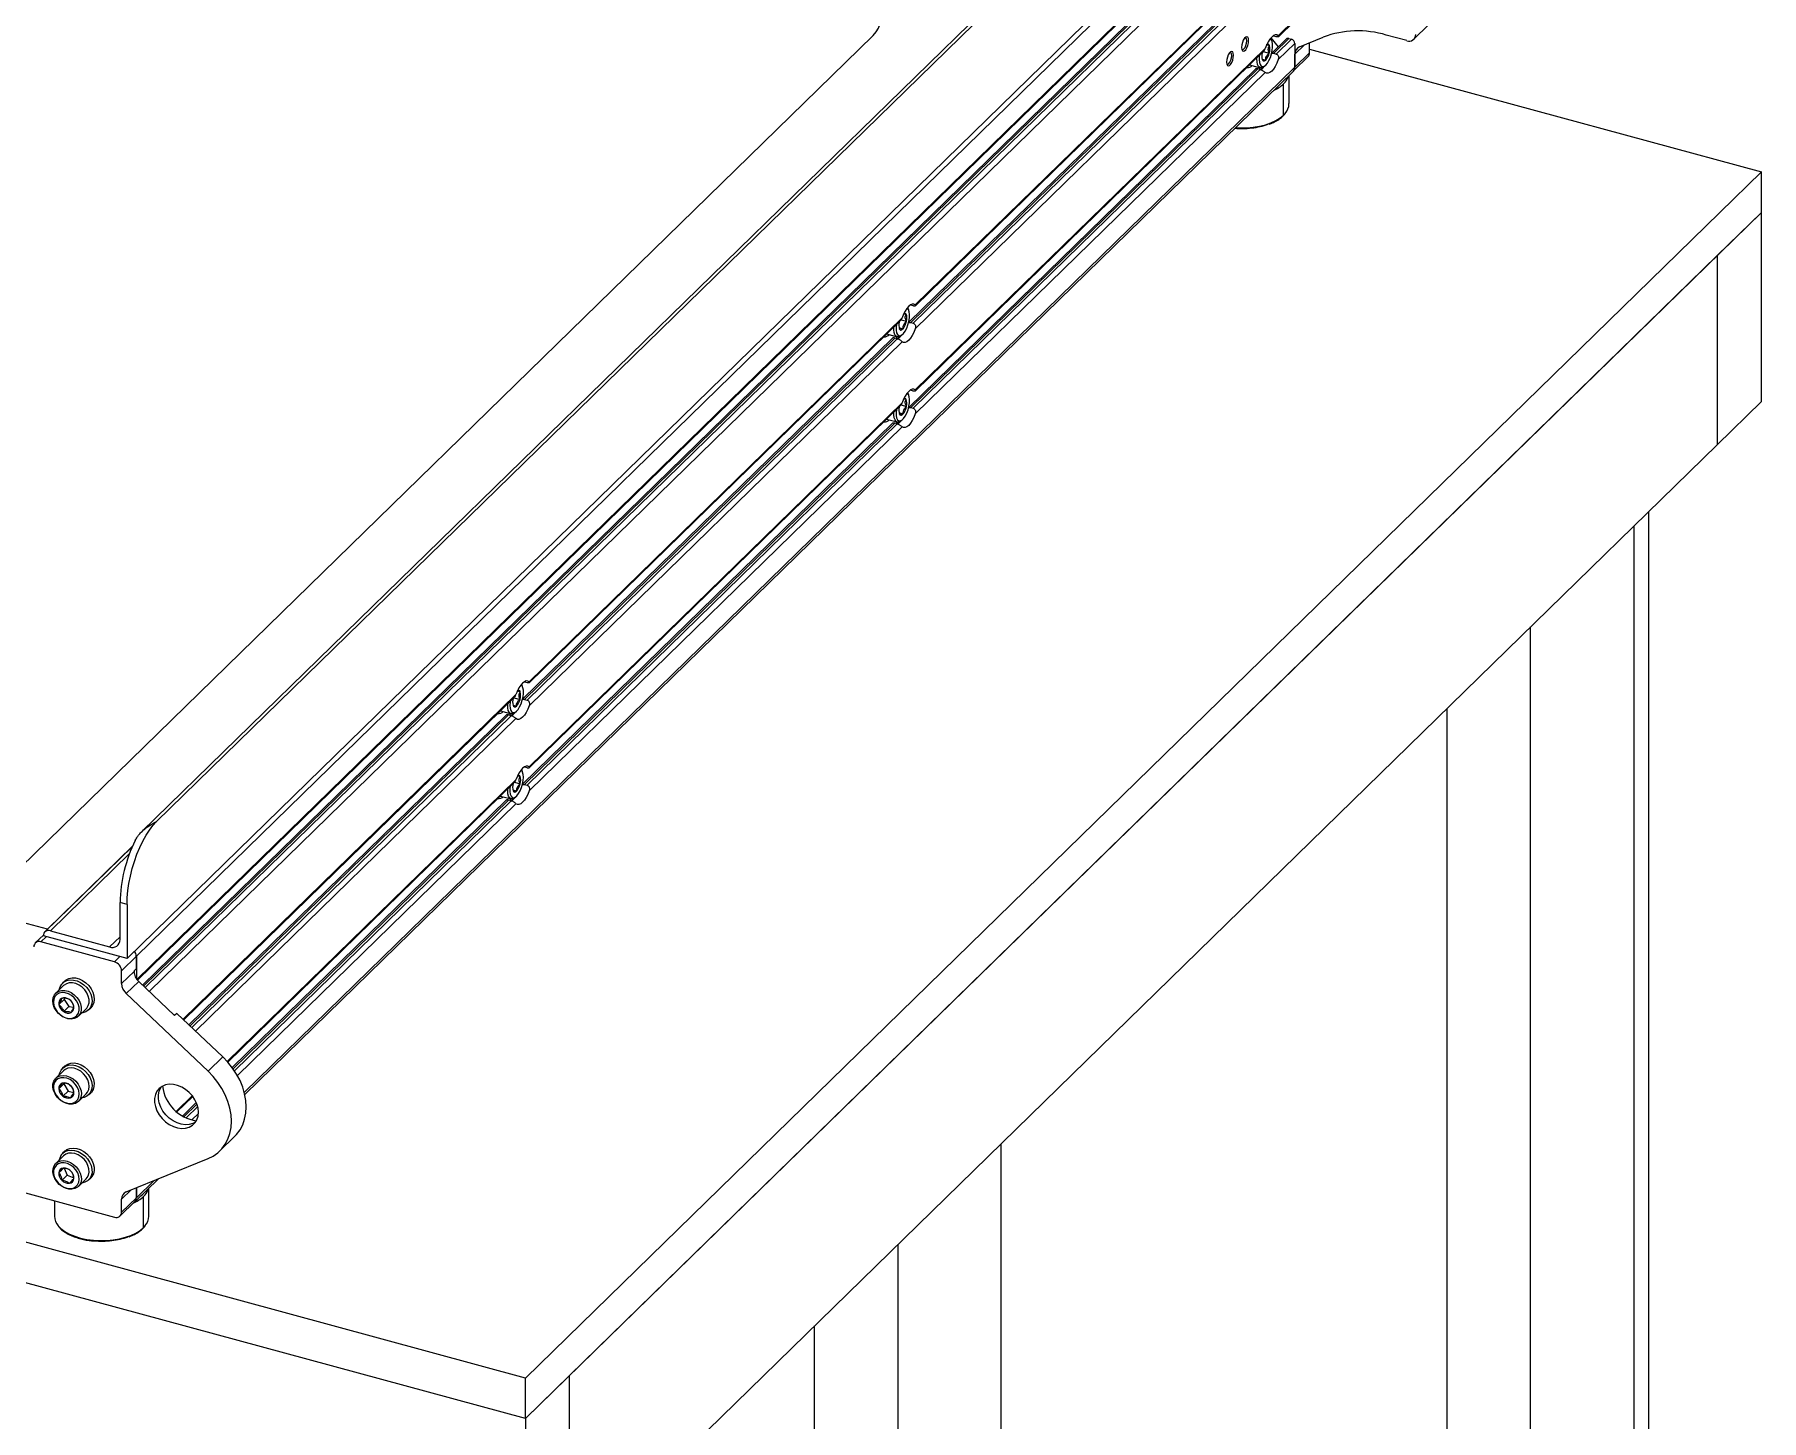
# Model space of a CAD drawing. Header units: millimetres. Extents: x 0 to 279, y 0 to 216.
# Drawn here: x 190.8 to 248.7, y 103.7 to 150.3 of the extents above; entities that cross this region are included whole.
import ezdxf

# ---------------------------------------------------------------- set-up
doc = ezdxf.new("R2010")
doc.units = ezdxf.units.MM

msp = doc.modelspace()

# ---------------------------------------------------------------- linework, layer by layer
at = {"color": 7, "linetype": 'Continuous', "lineweight": 25}
for p, q in [((232.501, 160.73), (194.357, 123.5)), ((232.383, 160.472), (194.845, 123.833)), ((232.383, 160.471), (194.845, 123.833)), ((233.371, 157.807), (193.858, 119.241)), ((233.06, 157.277), (194.169, 119.318)), ((194.205, 118.514), (233.036, 156.415)), ((232.766, 155.821), (194.373, 118.349)), ((232.061, 152.645), (220.317, 141.182)), ((220.324, 141.151), (232.005, 152.552)), ((231.736, 151.958), (220.095, 140.597)), ((231.812, 151.962), (220.162, 140.591)), ((231.898, 151.938), (220.249, 140.568)), ((232.061, 151.84), (220.317, 140.378)), ((233.06, 150.762), (232.503, 150.219)), ((189.824, 121.845), (218.902, 150.226)), ((232.257, 150.146), (232.499, 149.846)), ((232.435, 150.184), (232.348, 150.208)), ((232.51, 150.187), (233.036, 150.7)), ((233.217, 149.847), (234.012, 150.17)), ((236.819, 150.053), (236.126, 150.241)), ((237.052, 150.1), (237.545, 150.582)), ((232.061, 149.787), (220.317, 138.325)), ((220.324, 138.294), (232.005, 149.695)), ((231.998, 149.687), (232.199, 149.633)), ((232.282, 150.056), (232.256, 150.113)), ((232.766, 150.107), (232.281, 149.634)), ((232.857, 150.125), (232.348, 149.628)), ((232.348, 149.628), (232.435, 149.604)), ((232.944, 150.102), (232.435, 149.604)), ((233.06, 149.958), (232.503, 149.415)), ((232.857, 150.125), (232.944, 150.102)), ((233.06, 149.958), (233.06, 149.158)), ((233.06, 149.164), (233.554, 149.646)), ((233.06, 149.164), (233.06, 149.597)), ((233.554, 149.646), (233.554, 149.984)), ((233.554, 149.768), (248.722, 145.646)), ((197.809, 114.675), (233.011, 149.033)), ((231.736, 149.101), (220.095, 137.74)), ((231.812, 149.104), (220.162, 137.734)), ((231.898, 149.081), (220.249, 137.71)), ((232.061, 148.983), (220.317, 137.521)), ((231.541, 149.241), (231.895, 149.145)), ((231.898, 149.081), (231.812, 149.104)), ((231.962, 149.433), (232.079, 149.402)), ((232.001, 149.173), (232.052, 149.209)), ((233.029, 149.054), (233.504, 149.517)), ((232.679, 147.557), (232.679, 148.602)), ((232.862, 147.938), (232.862, 148.888)), ((248.722, 145.646), (207.232, 105.151)), ((248.722, 144.285), (248.722, 145.646)), ((248.722, 144.285), (207.232, 103.79)), ((248.722, 144.285), (247.24, 142.839)), ((248.722, 137.935), (248.722, 144.285)), ((208.714, 105.236), (247.24, 142.839)), ((247.24, 142.839), (247.24, 136.488)), ((220.06, 141.097), (220.071, 141.076)), ((220.097, 141.019), (220.071, 141.076)), ((220.249, 141.148), (220.162, 141.171)), ((219.875, 140.751), (207.353, 128.529)), ((207.361, 128.498), (219.819, 140.658)), ((219.77, 140.42), (219.91, 140.382)), ((219.781, 140.62), (219.778, 140.605)), ((219.778, 140.393), (219.789, 140.369)), ((219.838, 140.681), (220.021, 140.631)), ((220.162, 140.591), (220.249, 140.568)), ((219.55, 140.065), (207.132, 127.944)), ((219.626, 140.068), (207.198, 127.938)), ((219.712, 140.044), (207.285, 127.915)), ((219.875, 139.947), (207.353, 127.725)), ((219.355, 140.205), (219.709, 140.108)), ((219.712, 140.044), (219.626, 140.068)), ((219.815, 140.136), (219.866, 140.172)), ((220.06, 138.24), (220.071, 138.219)), ((220.097, 138.162), (220.071, 138.219)), ((220.249, 138.29), (220.162, 138.314)), ((191.184, 120.22), (127.874, 137.426)), ((219.875, 137.894), (207.353, 125.672)), ((207.361, 125.641), (219.819, 137.801)), ((219.77, 137.565), (219.912, 137.526)), ((219.781, 137.763), (219.777, 137.745)), ((219.778, 137.537), (219.789, 137.511)), ((219.84, 137.826), (220.022, 137.776)), ((220.162, 137.734), (220.249, 137.71)), ((247.24, 136.488), (248.722, 137.935)), ((219.55, 137.207), (207.132, 125.087)), ((219.626, 137.211), (207.198, 125.081)), ((219.712, 137.187), (207.285, 125.057)), ((219.875, 137.089), (207.353, 124.868)), ((219.355, 137.347), (219.709, 137.251)), ((219.712, 137.187), (219.626, 137.211)), ((219.815, 137.279), (219.866, 137.315)), ((208.714, 98.886), (247.24, 136.488)), ((244.926, 134.23), (244.926, 92.375)), ((244.432, 133.748), (244.432, 91.893)), ((240.974, 89.841), (240.974, 130.373)), ((207.232, 105.151), (117.376, 129.572)), ((207.232, 103.79), (117.376, 128.211)), ((207.096, 128.444), (207.107, 128.423)), ((207.133, 128.366), (207.107, 128.423)), ((207.285, 128.495), (207.198, 128.518)), ((195.763, 117.178), (206.856, 128.005)), ((206.391, 127.552), (206.746, 127.455)), ((206.814, 127.74), (206.927, 127.709)), ((206.843, 127.992), (207.048, 127.936)), ((207.198, 127.938), (207.285, 127.915)), ((238.166, 90.604), (238.166, 127.632)), ((206.586, 127.411), (195.934, 117.015)), ((206.749, 127.391), (206.662, 127.415)), ((206.851, 127.483), (206.903, 127.519)), ((207.096, 125.586), (207.107, 125.566)), ((207.133, 125.509), (207.107, 125.566)), ((207.285, 125.637), (207.198, 125.661)), ((197.238, 115.761), (206.856, 125.148)), ((206.391, 124.694), (206.746, 124.598)), ((206.809, 124.899), (206.939, 124.864)), ((206.851, 124.626), (206.903, 124.662)), ((206.863, 125.157), (207.054, 125.105)), ((207.198, 125.081), (207.285, 125.057)), ((206.586, 124.554), (197.388, 115.576)), ((206.749, 124.534), (206.662, 124.558)), ((194.845, 123.833), (194.845, 123.833)), ((194.037, 122.997), (191.099, 120.13)), ((194.042, 123.009), (191.184, 120.22)), ((193.858, 121.055), (193.624, 121.118)), ((193.624, 119.872), (193.624, 121.118)), ((193.858, 121.055), (193.858, 119.241)), ((191.051, 120.027), (190.777, 119.76)), ((193.858, 119.241), (191.05, 120.004)), ((191.05, 120.004), (191.05, 120.004)), ((191.184, 120.213), (191.184, 120.22)), ((191.283, 120.167), (193.272, 119.627)), ((193.435, 119.127), (190.966, 119.798)), ((194.169, 119.312), (193.675, 118.83)), ((194.091, 118.825), (194.169, 118.901)), ((194.169, 119.318), (194.169, 118.563)), ((194.169, 118.901), (194.169, 119.312)), ((191.727, 118.329), (191.467, 118.074)), ((191.764, 118.481), (191.694, 118.413)), ((193.675, 118.397), (193.675, 118.83)), ((193.675, 118.397), (194.091, 118.803)), ((194.248, 118.468), (193.832, 118.062)), ((194.091, 118.825), (194.091, 118.803)), ((194.095, 118.749), (194.095, 118.798)), ((194.248, 118.468), (195.454, 117.321)), ((191.743, 117.86), (191.568, 117.689)), ((191.761, 117.902), (191.743, 117.86)), ((191.743, 117.86), (191.906, 117.625)), ((196.576, 115.453), (193.832, 118.062)), ((191.906, 117.625), (191.731, 117.454)), ((191.906, 117.625), (192.066, 117.608)), ((192.223, 117.299), (192.484, 117.554)), ((192.567, 117.519), (192.637, 117.587)), ((195.532, 117.397), (195.454, 117.321)), ((197.07, 115.936), (195.532, 117.397)), ((191.727, 115.472), (191.467, 115.217)), ((191.764, 115.624), (191.694, 115.556)), ((196.576, 115.453), (197.07, 115.936)), ((191.74, 115.035), (191.565, 114.864)), ((191.876, 114.789), (191.701, 114.618)), ((191.749, 115.05), (191.74, 115.035)), ((191.74, 115.035), (191.876, 114.789)), ((191.876, 114.789), (192.073, 114.743)), ((192.223, 114.442), (192.484, 114.696)), ((192.567, 114.661), (192.637, 114.73)), ((195.523, 114.087), (196.06, 114.611)), ((196.183, 114.401), (195.72, 113.948)), ((196.975, 112.782), (197.469, 113.264)), ((191.727, 112.614), (191.467, 112.36)), ((191.764, 112.767), (191.694, 112.699)), ((193.832, 111.405), (196.576, 112.522)), ((223.193, 113.018), (223.193, 71.164)), ((188.018, 112.028), (193.435, 110.556)), ((191.725, 112.202), (191.566, 112.046)), ((191.842, 111.962), (191.667, 111.791)), ((191.749, 112.198), (191.842, 111.962)), ((191.842, 111.962), (192.07, 111.874)), ((192.223, 111.585), (192.484, 111.839)), ((192.567, 111.804), (192.637, 111.872)), ((194.12, 111.073), (194.909, 111.843)), ((194.169, 111.205), (194.169, 111.542)), ((194.169, 111.542), (194.169, 111.199)), ((194.593, 110.586), (194.593, 111.536)), ((191.418, 111.104), (191.418, 110.586)), ((193.624, 110.594), (194.118, 111.076)), ((193.675, 110.723), (194.169, 111.205)), ((193.675, 110.723), (193.675, 111.156)), ((194.41, 110.205), (194.41, 111.25)), ((219.736, 109.644), (219.736, 67.789)), ((216.928, 106.903), (216.928, 65.048)), ((208.714, 105.236), (207.232, 103.79)), ((207.232, 103.79), (207.232, 105.151)), ((208.714, 98.886), (208.714, 105.236)), ((207.232, 103.79), (207.232, 97.44))]:
    msp.add_line(p, q, dxfattribs=at)
at = {"color": 8, "linetype": 'Continuous', "lineweight": 25}
for p, q in [((233.06, 156.477), (194.187, 118.536)), ((232.857, 155.84), (194.41, 118.314)), ((232.944, 155.816), (194.466, 118.26)), ((233.06, 155.673), (194.599, 118.134)), ((233.387, 149.916), (233.06, 149.597)), ((233.06, 149.158), (197.794, 114.738)), ((231.901, 149.143), (231.85, 149.094)), ((231.991, 149.166), (231.903, 149.079)), ((232.679, 148.602), (232.729, 148.655)), ((232.679, 147.557), (232.729, 147.61)), ((219.715, 140.107), (219.664, 140.057)), ((219.805, 140.13), (219.717, 140.043)), ((219.715, 137.25), (219.664, 137.2)), ((219.805, 137.272), (219.717, 137.186)), ((206.911, 128.098), (195.743, 117.197)), ((206.662, 127.415), (195.971, 116.98)), ((206.749, 127.391), (196.027, 116.927)), ((206.911, 127.294), (196.16, 116.8)), ((206.752, 127.454), (206.701, 127.404)), ((206.842, 127.477), (206.753, 127.39)), ((206.911, 125.241), (197.22, 115.782)), ((206.662, 124.558), (197.417, 115.535)), ((206.749, 124.534), (197.462, 115.47)), ((206.911, 124.436), (197.561, 115.31)), ((206.752, 124.597), (206.701, 124.547)), ((206.842, 124.619), (206.753, 124.533)), ((193.941, 122.761), (191.283, 120.167)), ((191.149, 119.977), (190.966, 119.798)), ((193.624, 119.97), (193.272, 119.627)), ((193.435, 119.127), (193.618, 119.306)), ((194.095, 118.798), (194.091, 118.794)), ((196.043, 114.633), (195.502, 114.105)), ((196.203, 114.35), (195.766, 113.923)), ((196.229, 114.267), (195.84, 113.887)), ((196.253, 114.033), (196.034, 113.82)), ((194.001, 111.474), (193.675, 111.156)), ((194.772, 111.788), (194.169, 111.199)), ((194.41, 111.25), (194.46, 111.304)), ((194.41, 110.205), (194.46, 110.259))]:
    msp.add_line(p, q, dxfattribs=at)
at = {"color": 7, "linetype": 'Continuous', "lineweight": 25, "flags": 128}
for points in [[(218.902, 150.226), (219.008, 150.346), (219.084, 150.471), (219.131, 150.601), (219.147, 150.732), (219.132, 150.864), (219.086, 150.993), (219.011, 151.119), (218.907, 151.239), (218.775, 151.352), (218.618, 151.456), (218.437, 151.549), (218.236, 151.63), (218.018, 151.699)], [(231.505, 150.057), (231.498, 150.124), (231.478, 150.169), (231.446, 150.187), (231.408, 150.175), (231.367, 150.135), (231.329, 150.072), (231.298, 149.993), (231.277, 149.908), (231.27, 149.827), (231.277, 149.761), (231.298, 149.715), (231.329, 149.698), (231.367, 149.71), (231.408, 149.749), (231.446, 149.813), (231.478, 149.891), (231.498, 149.976), (231.505, 150.057)], [(231.446, 150.048), (231.439, 150.109), (231.418, 150.146), (231.386, 150.154), (231.383, 150.153)], [(232.503, 150.219), (232.456, 150.245), (232.402, 150.245), (232.343, 150.221), (232.282, 150.173), (232.221, 150.102), (232.162, 150.012), (232.108, 149.905), (232.061, 149.787)], [(231, 149.564), (230.993, 149.631), (230.972, 149.676), (230.941, 149.693), (230.902, 149.682), (230.862, 149.642), (230.823, 149.579), (230.792, 149.5), (230.772, 149.415), (230.764, 149.334), (230.772, 149.267), (230.792, 149.222), (230.823, 149.204), (230.862, 149.216), (230.902, 149.256), (230.941, 149.319), (230.972, 149.398), (230.993, 149.483), (231, 149.564)], [(230.941, 149.554), (230.933, 149.615), (230.912, 149.653), (230.881, 149.661), (230.877, 149.66)], [(231.276, 149.763), (231.28, 149.759), (231.312, 149.752), (231.349, 149.774), (231.386, 149.824), (231.418, 149.894), (231.439, 149.972), (231.446, 150.048)], [(232.205, 149.885), (232.196, 149.904), (232.185, 149.919), (232.172, 149.929), (232.158, 149.934), (232.142, 149.934), (232.126, 149.93), (232.118, 149.927)], [(232.19, 149.387), (232.237, 149.492), (232.275, 149.608), (232.3, 149.726), (232.312, 149.84), (232.31, 149.943), (232.293, 150.027), (232.264, 150.088), (232.233, 150.117)], [(232.246, 150.133), (232.254, 150.117), (232.256, 150.113)], [(230.771, 149.27), (230.775, 149.266), (230.806, 149.258), (230.843, 149.281), (230.881, 149.331), (230.912, 149.4), (230.933, 149.479), (230.941, 149.554)], [(232.001, 149.173), (231.983, 149.161), (231.927, 149.142), (231.878, 149.152), (231.837, 149.189), (231.807, 149.252), (231.789, 149.338), (231.785, 149.441), (231.787, 149.481)], [(231.867, 149.56), (231.863, 149.525), (231.858, 149.416), (231.867, 149.322), (231.89, 149.249), (231.926, 149.201), (231.971, 149.182), (232.024, 149.192), (232.08, 149.232), (232.137, 149.298), (232.19, 149.387)], [(231.966, 149.424), (231.975, 149.405), (231.986, 149.39), (231.999, 149.38), (232.013, 149.375), (232.028, 149.375), (232.045, 149.379), (232.062, 149.388), (232.079, 149.402)], [(232.503, 149.415), (232.456, 149.297), (232.402, 149.191), (232.343, 149.1), (232.282, 149.03), (232.221, 148.981), (232.162, 148.957), (232.108, 148.957), (232.061, 148.983)], [(233.05, 149.1), (233.055, 149.12), (233.06, 149.164)], [(220.317, 141.182), (220.27, 141.208), (220.216, 141.209), (220.157, 141.184), (220.096, 141.136), (220.035, 141.065), (219.976, 140.975), (219.922, 140.869), (219.875, 140.751)], [(220.029, 140.4), (220.071, 140.512), (220.103, 140.63), (220.122, 140.747), (220.127, 140.856), (220.117, 140.95), (220.094, 141.024), (220.059, 141.072), (220.047, 141.08)], [(219.815, 140.136), (219.77, 140.112), (219.717, 140.106), (219.672, 140.129), (219.635, 140.179), (219.611, 140.253), (219.599, 140.347), (219.601, 140.444)], [(219.681, 140.523), (219.673, 140.433), (219.675, 140.33), (219.691, 140.246), (219.721, 140.185), (219.761, 140.151), (219.811, 140.147), (219.866, 140.172), (219.923, 140.225), (219.978, 140.303), (220.029, 140.4)], [(219.789, 140.369), (219.799, 140.354), (219.812, 140.344), (219.826, 140.339), (219.842, 140.338), (219.858, 140.342), (219.875, 140.351), (219.893, 140.364), (219.91, 140.382)], [(220.317, 140.378), (220.27, 140.26), (220.216, 140.154), (220.157, 140.064), (220.096, 139.993), (220.035, 139.945), (219.976, 139.92), (219.922, 139.921), (219.875, 139.947)], [(220.317, 138.325), (220.27, 138.351), (220.216, 138.352), (220.157, 138.327), (220.096, 138.279), (220.035, 138.208), (219.976, 138.118), (219.922, 138.012), (219.875, 137.894)], [(220.031, 137.547), (220.073, 137.659), (220.104, 137.777), (220.122, 137.894), (220.127, 138.003), (220.117, 138.096), (220.093, 138.169), (220.057, 138.216), (220.047, 138.223)], [(219.815, 137.279), (219.773, 137.256), (219.72, 137.249), (219.673, 137.27), (219.637, 137.319), (219.612, 137.392), (219.6, 137.486), (219.601, 137.587)], [(219.681, 137.666), (219.672, 137.571), (219.675, 137.469), (219.692, 137.386), (219.722, 137.326), (219.763, 137.293), (219.813, 137.29), (219.868, 137.316), (219.925, 137.37), (219.98, 137.449), (220.031, 137.547)], [(219.789, 137.511), (219.8, 137.496), (219.813, 137.486), (219.827, 137.481), (219.843, 137.481), (219.859, 137.485), (219.876, 137.495), (219.894, 137.508), (219.912, 137.526)], [(220.317, 137.521), (220.27, 137.403), (220.216, 137.297), (220.157, 137.206), (220.096, 137.136), (220.035, 137.087), (219.976, 137.063), (219.922, 137.064), (219.875, 137.089)], [(207.353, 128.529), (207.306, 128.555), (207.252, 128.556), (207.194, 128.531), (207.132, 128.483), (207.071, 128.412), (207.013, 128.322), (206.959, 128.216), (206.911, 128.098)], [(207.056, 128.192), (207.048, 128.212), (207.037, 128.227), (207.025, 128.238), (207.011, 128.244), (206.995, 128.245), (206.979, 128.242), (206.968, 128.237)], [(207.036, 127.688), (207.084, 127.792), (207.122, 127.907), (207.149, 128.026), (207.162, 128.14), (207.161, 128.244), (207.146, 128.33), (207.117, 128.394), (207.083, 128.427)], [(206.851, 127.483), (206.827, 127.468), (206.772, 127.452), (206.724, 127.465), (206.684, 127.505), (206.655, 127.57), (206.638, 127.658), (206.635, 127.763), (206.637, 127.791)], [(206.717, 127.87), (206.714, 127.846), (206.708, 127.736), (206.716, 127.64), (206.738, 127.565), (206.772, 127.514), (206.817, 127.493), (206.869, 127.5), (206.925, 127.537), (206.982, 127.601), (207.036, 127.688)], [(207.353, 127.725), (207.306, 127.607), (207.252, 127.501), (207.194, 127.411), (207.132, 127.34), (207.071, 127.291), (207.013, 127.267), (206.959, 127.268), (206.911, 127.294)], [(207.353, 125.672), (207.306, 125.698), (207.252, 125.698), (207.194, 125.674), (207.132, 125.626), (207.071, 125.555), (207.013, 125.465), (206.959, 125.359), (206.911, 125.241)], [(207.055, 124.868), (207.099, 124.977), (207.133, 125.094), (207.155, 125.212), (207.163, 125.323), (207.157, 125.421), (207.137, 125.5), (207.104, 125.553), (207.083, 125.57)], [(206.851, 124.626), (206.85, 124.625), (206.794, 124.598), (206.742, 124.599), (206.698, 124.628), (206.665, 124.684), (206.643, 124.763), (206.635, 124.862), (206.637, 124.934)], [(206.717, 125.013), (206.71, 124.946), (206.709, 124.841), (206.723, 124.752), (206.75, 124.686), (206.788, 124.646), (206.836, 124.635), (206.89, 124.654), (206.946, 124.701), (207.003, 124.774), (207.055, 124.868)], [(206.821, 124.866), (206.831, 124.85), (206.843, 124.838), (206.856, 124.83), (206.871, 124.827), (206.887, 124.83), (206.904, 124.836), (206.922, 124.848), (206.939, 124.864)], [(207.353, 124.868), (207.306, 124.75), (207.252, 124.644), (207.194, 124.553), (207.132, 124.483), (207.071, 124.434), (207.013, 124.41), (206.959, 124.411), (206.911, 124.436)], [(193.858, 121.055), (193.865, 121.281), (193.886, 121.517), (193.922, 121.761), (193.971, 122.008), (194.032, 122.256), (194.106, 122.5), (194.19, 122.738), (194.284, 122.965), (194.386, 123.177), (194.495, 123.374), (194.609, 123.55), (194.726, 123.704), (194.845, 123.833)], [(191.583, 118.188), (191.583, 118.189), (191.613, 118.293)], [(191.613, 118.293), (191.666, 118.382), (191.741, 118.452), (191.835, 118.499), (191.942, 118.521), (192.058, 118.517), (192.178, 118.487), (192.295, 118.433), (192.405, 118.357), (192.502, 118.262), (192.581, 118.154), (192.639, 118.037), (192.674, 117.917), (192.683, 117.799), (192.667, 117.689), (192.625, 117.592), (192.56, 117.512), (192.475, 117.453), (192.374, 117.419), (192.34, 117.413)], [(192.554, 117.657), (192.581, 117.755), (192.582, 117.862), (192.557, 117.974), (192.508, 118.084), (192.437, 118.187), (192.348, 118.276), (192.246, 118.347), (192.137, 118.396), (192.026, 118.421), (191.919, 118.419), (191.822, 118.393), (191.741, 118.341), (191.727, 118.329)], [(191.764, 118.481), (191.811, 118.52), (191.905, 118.567), (192.012, 118.589), (192.128, 118.585), (192.248, 118.555), (192.365, 118.501), (192.475, 118.425), (192.572, 118.331), (192.651, 118.223), (192.709, 118.106), (192.744, 117.985), (192.753, 117.867), (192.737, 117.757), (192.695, 117.66), (192.637, 117.587)], [(192.294, 117.403), (192.243, 117.321), (192.171, 117.258), (192.082, 117.219), (191.979, 117.205), (191.869, 117.216), (191.758, 117.254), (191.652, 117.314), (191.556, 117.395), (191.476, 117.491), (191.415, 117.598), (191.378, 117.71), (191.366, 117.82), (191.38, 117.924), (191.418, 118.014), (191.48, 118.087), (191.562, 118.138), (191.658, 118.165), (191.765, 118.166), (191.876, 118.142), (191.985, 118.092), (192.087, 118.021), (192.176, 117.932), (192.247, 117.83), (192.296, 117.72), (192.321, 117.608), (192.32, 117.5), (192.294, 117.403)], [(192.224, 117.407), (192.248, 117.502), (192.246, 117.607), (192.217, 117.716), (192.163, 117.821), (192.087, 117.917), (191.995, 117.996), (191.892, 118.055), (191.784, 118.088), (191.678, 118.095), (191.581, 118.075), (191.499, 118.029), (191.438, 117.96), (191.4, 117.872), (191.389, 117.771), (191.404, 117.663), (191.446, 117.555), (191.512, 117.453), (191.596, 117.365), (191.695, 117.296), (191.802, 117.25), (191.909, 117.229), (192.011, 117.236), (192.101, 117.269), (192.174, 117.327), (192.224, 117.407)], [(192.484, 117.554), (192.504, 117.575), (192.554, 117.657)], [(191.583, 115.331), (191.598, 115.395), (191.641, 115.491)], [(191.641, 115.491), (191.708, 115.569), (191.795, 115.625), (191.897, 115.658), (192.01, 115.664), (192.129, 115.645), (192.248, 115.6), (192.361, 115.533), (192.464, 115.446), (192.551, 115.343), (192.618, 115.229), (192.663, 115.109), (192.683, 114.99), (192.677, 114.876), (192.645, 114.772), (192.589, 114.685), (192.512, 114.617), (192.417, 114.573), (192.34, 114.556)], [(192.484, 114.696), (192.53, 114.753), (192.57, 114.842), (192.584, 114.945), (192.574, 115.055), (192.537, 115.167), (192.478, 115.275), (192.399, 115.372), (192.303, 115.453), (192.197, 115.515), (192.086, 115.553), (191.976, 115.566), (191.874, 115.553), (191.783, 115.515), (191.727, 115.472)], [(191.764, 115.624), (191.778, 115.637), (191.865, 115.694), (191.967, 115.726), (192.08, 115.733), (192.199, 115.713), (192.318, 115.669), (192.431, 115.601), (192.534, 115.514), (192.621, 115.411), (192.688, 115.297), (192.733, 115.178), (192.753, 115.058), (192.747, 114.944), (192.715, 114.841), (192.659, 114.753), (192.637, 114.73)], [(196.576, 112.522), (196.75, 112.608), (196.905, 112.719), (197.041, 112.851), (197.155, 113.004), (197.245, 113.176), (197.311, 113.363), (197.35, 113.563), (197.364, 113.774), (197.35, 113.992), (197.311, 114.213), (197.245, 114.436), (197.155, 114.657), (197.041, 114.872), (196.905, 115.078), (196.75, 115.273), (196.576, 115.453)], [(197.469, 113.264), (197.535, 113.333), (197.649, 113.486), (197.739, 113.658), (197.805, 113.845), (197.844, 114.045), (197.857, 114.256), (197.844, 114.474), (197.805, 114.696), (197.739, 114.918), (197.649, 115.139), (197.535, 115.354), (197.399, 115.56), (197.244, 115.755), (197.07, 115.936)], [(192.269, 114.498), (192.206, 114.426), (192.124, 114.376), (192.027, 114.351), (191.919, 114.351), (191.808, 114.377), (191.699, 114.427), (191.598, 114.499), (191.51, 114.589), (191.44, 114.692), (191.392, 114.802), (191.368, 114.914), (191.37, 115.021), (191.398, 115.118), (191.45, 115.199), (191.523, 115.261), (191.613, 115.299), (191.716, 115.312), (191.826, 115.299), (191.937, 115.26), (192.043, 115.199), (192.138, 115.117), (192.217, 115.02), (192.277, 114.913), (192.313, 114.801), (192.324, 114.691), (192.309, 114.588), (192.269, 114.498)], [(192.201, 114.507), (192.239, 114.595), (192.251, 114.696), (192.235, 114.804), (192.193, 114.912), (192.128, 115.013), (192.044, 115.101), (191.945, 115.171), (191.839, 115.217), (191.731, 115.238), (191.629, 115.231), (191.539, 115.198), (191.466, 115.14), (191.416, 115.061), (191.391, 114.966), (191.393, 114.861), (191.422, 114.752), (191.476, 114.646), (191.551, 114.551), (191.643, 114.471), (191.747, 114.413), (191.855, 114.379), (191.961, 114.372), (192.057, 114.392), (192.139, 114.438), (192.201, 114.507)], [(196.254, 114.075), (196.241, 114.214), (196.202, 114.355), (196.137, 114.493), (196.051, 114.624), (195.945, 114.741), (195.823, 114.842), (195.691, 114.922), (195.552, 114.98), (195.412, 115.011), (195.276, 115.016), (195.149, 114.994), (195.035, 114.947), (194.938, 114.875), (194.862, 114.781), (194.81, 114.669), (194.784, 114.543), (194.784, 114.407), (194.81, 114.266), (194.862, 114.126), (194.938, 113.991), (195.035, 113.867), (195.149, 113.757), (195.276, 113.666), (195.412, 113.597), (195.552, 113.553), (195.691, 113.534), (195.823, 113.543), (195.945, 113.577), (196.051, 113.638), (196.137, 113.721), (196.202, 113.824), (196.241, 113.944), (196.254, 114.075)], [(196.156, 113.746), (196.069, 113.699), (195.948, 113.664), (195.816, 113.656), (195.677, 113.674), (195.537, 113.718), (195.401, 113.788), (195.273, 113.879), (195.159, 113.988), (195.062, 114.113), (194.987, 114.248), (194.935, 114.388), (194.908, 114.529), (194.908, 114.664), (194.935, 114.79), (194.987, 114.902), (195.003, 114.927)], [(191.688, 112.693), (191.77, 112.755), (191.868, 112.794), (191.979, 112.808), (192.097, 112.795), (192.216, 112.757), (192.332, 112.696), (192.438, 112.613), (192.529, 112.514), (192.602, 112.403), (192.653, 112.284), (192.68, 112.164), (192.681, 112.048), (192.656, 111.941), (192.606, 111.849), (192.535, 111.776), (192.444, 111.725), (192.34, 111.699)], [(192.484, 111.839), (192.52, 111.881), (192.564, 111.968), (192.584, 112.068), (192.577, 112.178), (192.546, 112.29), (192.491, 112.398), (192.414, 112.497), (192.322, 112.582), (192.217, 112.648), (192.107, 112.691), (191.996, 112.708), (191.892, 112.7), (191.799, 112.667), (191.722, 112.609), (191.722, 112.609)], [(191.758, 112.761), (191.84, 112.824), (191.938, 112.863), (192.049, 112.876), (192.167, 112.864), (192.286, 112.826), (192.402, 112.764), (192.508, 112.682), (192.599, 112.582), (192.672, 112.471), (192.723, 112.352), (192.75, 112.232), (192.751, 112.116), (192.726, 112.01), (192.676, 111.917), (192.637, 111.872)], [(191.461, 112.355), (191.538, 112.412), (191.631, 112.446), (191.736, 112.454), (191.846, 112.436), (191.957, 112.393), (192.061, 112.328), (192.154, 112.243), (192.23, 112.144), (192.285, 112.035), (192.317, 111.923), (192.323, 111.814), (192.303, 111.713), (192.259, 111.626), (192.192, 111.558), (192.107, 111.512), (192.007, 111.491), (191.899, 111.496), (191.788, 111.527), (191.68, 111.581), (191.58, 111.657), (191.495, 111.75), (191.429, 111.854), (191.386, 111.965), (191.367, 112.077), (191.373, 112.183), (191.406, 112.277), (191.461, 112.355)], [(191.475, 112.292), (191.421, 112.215), (191.393, 112.122), (191.391, 112.018), (191.416, 111.909), (191.467, 111.803), (191.54, 111.706), (191.63, 111.624), (191.733, 111.562), (191.84, 111.525), (191.947, 111.514), (192.045, 111.53), (192.13, 111.573), (192.194, 111.639), (192.236, 111.725), (192.251, 111.824), (192.239, 111.932), (192.2, 112.04), (192.138, 112.143), (192.056, 112.233), (191.959, 112.305), (191.853, 112.355), (191.745, 112.38), (191.642, 112.377), (191.55, 112.347), (191.475, 112.292)], [(192.735, 109.781), (192.955, 109.769), (193.177, 109.774), (193.395, 109.794), (193.605, 109.829), (193.804, 109.88), (193.987, 109.944), (194.151, 110.02), (194.293, 110.108), (194.41, 110.205)]]:
    msp.add_lwpolyline(points, dxfattribs=at)
at = {"color": 8, "linetype": 'Continuous', "lineweight": 25, "flags": 128}
for points in [[(231.06, 147.128), (231.224, 147.121), (231.446, 147.125), (231.664, 147.145), (231.874, 147.181), (232.073, 147.231), (232.256, 147.295), (232.42, 147.372), (232.562, 147.46), (232.679, 147.557)], [(194.318, 111.267), (194.383, 111.328), (194.404, 111.351)], [(191.55, 110.26), (191.636, 110.174), (191.766, 110.076), (191.922, 109.989), (192.101, 109.915), (192.299, 109.854), (192.512, 109.809), (192.735, 109.781)], [(192.735, 109.781), (192.735, 109.772), (192.736, 109.765), (192.737, 109.76), (192.738, 109.757), (192.739, 109.755), (192.739, 109.755)]]:
    msp.add_lwpolyline(points, dxfattribs=at)
at = {"color": 7, "linetype": 'Continuous', "lineweight": 25}
for centre, radius, start, end in [((235.175, 147.07), 3.311, 73.31161, 110.5607), ((236.897, 150.255), 0.217, 248.8623, 0.92226), ((232.391, 149.538), 0.44, 164.35767, 195.1096), ((231.719, 149.735), 0.491, 317.28288, 347.99811), ((231.768, 149.769), 0.452, 342.42057, 14.92773), ((232.828, 150.036), 0.0936, 71.58383, 131.32619), ((232.901, 149.949), 0.159, 3.39156, 74.33381), ((233.318, 149.609), 0.258, 113.011, 182.65535), ((233.379, 149.64), 0.175, 315.35447, 1.91129), ((231.646, 149.454), 0.464, 303.47019, 325.70426), ((232.89, 149.152), 0.171, 315.35447, 1.91129), ((232.311, 149.025), 0.558, 318.56055, 344.27993), ((232.355, 147.953), 0.507, 317.47973, 358.30008), ((219.96, 140.842), 0.0558, 26.68702, 120.15987), ((219.668, 140.733), 0.368, 343.9193, 21.38521), ((220.131, 140.503), 0.368, 163.9193, 201.38521), ((219.464, 140.73), 0.565, 322.05623, 349.93565), ((219.46, 140.418), 0.464, 303.47019, 325.70426), ((219.96, 137.985), 0.0557, 27.99579, 120.24403), ((219.674, 137.876), 0.361, 344.02055, 21.954), ((220.124, 137.646), 0.361, 164.02055, 201.954), ((219.459, 137.874), 0.571, 322.39368, 350.09739), ((219.46, 137.56), 0.464, 303.47019, 325.70426), ((206.603, 128.08), 0.467, 342.10612, 13.8771), ((207.253, 127.848), 0.452, 164.65095, 194.10564), ((206.877, 127.749), 0.0636, 190.41208, 321.05964), ((206.583, 128.038), 0.476, 316.29281, 347.66794), ((206.496, 127.764), 0.464, 303.47019, 325.70426), ((206.997, 125.33), 0.0573, 19.75725, 119.31321), ((206.666, 125.222), 0.405, 343.30823, 18.38549), ((206.496, 124.907), 0.464, 303.47019, 325.70426), ((207.205, 124.994), 0.405, 163.30823, 198.38549), ((206.529, 125.207), 0.534, 320.07904, 349.0578), ((198.521, 121.026), 4.899, 153.60135, 178.91905), ((191.221, 120.007), 0.172, 68.8623, 180.92226), ((190.903, 119.634), 0.176, 68.8623, 180.92226), ((193.365, 119.868), 0.259, 248.8623, 0.92226), ((193.873, 119.303), 0.296, 1.70124, 37.65584), ((193.88, 119.309), 0.289, 1.70124, 37.65584), ((193.346, 118.811), 0.329, 3.39156, 74.33381), ((194.153, 118.417), 0.479, 182.3517, 227.87306), ((194.569, 118.823), 0.479, 182.3517, 227.87306), ((194.217, 118.799), 0.122, 162.73756, 180.45694), ((191.752, 117.733), 0.19, 120.26224, 193.35662), ((191.919, 117.759), 0.358, 191.17398, 238.2573), ((191.759, 117.663), 0.255, 54.13182, 113.556), ((191.72, 117.566), 0.358, 11.17398, 58.2573), ((191.88, 117.661), 0.255, 234.13182, 293.556), ((191.887, 117.591), 0.19, 300.26224, 13.35662), ((191.744, 114.882), 0.18, 109.65379, 185.45612), ((191.906, 114.893), 0.343, 184.73058, 233.2217), ((191.755, 114.78), 0.28, 49.01703, 104.73807), ((191.733, 114.717), 0.343, 4.73058, 53.2217), ((196.357, 115.095), 1.312, 186.07554, 262.53453), ((191.885, 114.83), 0.28, 229.01703, 284.73807), ((191.895, 114.728), 0.18, 289.65379, 5.45612), ((191.976, 112.42), 0.397, 136.54097, 172.16147), ((191.883, 112.024), 0.317, 175.9344, 227.08647), ((191.74, 112.029), 0.175, 96.98357, 174.25964), ((191.745, 111.893), 0.311, 42.85928, 94.72703), ((191.757, 111.872), 0.317, 355.9344, 47.08647), ((191.894, 112.003), 0.311, 222.85928, 274.72703), ((191.899, 111.867), 0.175, 276.98357, 354.25964), ((193.933, 111.168), 0.258, 113.011, 182.65535), ((194.042, 111.673), 0.558, 318.56055, 344.27993), ((193.499, 110.72), 0.176, 248.8623, 0.92226), ((194.004, 111.192), 0.165, 304.54096, 2.56931), ((193.994, 111.199), 0.175, 315.35447, 1.91129), ((191.935, 110.605), 0.517, 182.10932, 221.86453), ((194.086, 110.601), 0.507, 317.47973, 358.30008), ((192.735, 109.763), 0.00895, 298.23723, 356.59132)]:
    msp.add_arc(centre, radius, start, end, dxfattribs=at)
at = {"color": 8, "linetype": 'Continuous', "lineweight": 25}
for centre, radius, start, end in [((231.826, 149.52), 1.253, 294.13906, 312.88437), ((193.554, 112.172), 1.258, 293.82385, 312.86376)]:
    msp.add_arc(centre, radius, start, end, dxfattribs=at)
at = {"color": 7, "linetype": 'Continuous', "lineweight": 25}
for centre in [(231.033, 149.94), (218.847, 140.904), (218.847, 138.047), (205.884, 128.251), (205.884, 125.394)]:
    msp.add_ellipse(centre, major_axis=(-0.571, 0.747), ratio=0.459461, start_param=2.779269, end_param=3.222808, dxfattribs=at)
for points, knots in [([(232.503, 150.219), (232.509, 150.212), (232.519, 150.201), (232.511, 150.185), (232.491, 150.178), (232.463, 150.177), (232.442, 150.182), (232.435, 150.184)], [0, 0, 0, 0, 0.282615, 0.504377, 0.693053, 0.882504, 1, 1, 1, 1]), ([(232.005, 149.695), (232.014, 149.704), (232.038, 149.731), (232.052, 149.765), (232.061, 149.787)], [0, 0, 0, 0, 0.354022, 1, 1, 1, 1]), ([(232.079, 149.402), (232.079, 149.415), (232.079, 149.455), (232.098, 149.525), (232.147, 149.59), (232.185, 149.621), (232.199, 149.633)], [0, 0, 0, 0, 0.156025, 0.493707, 0.819058, 1, 1, 1, 1]), ([(232.205, 149.885), (232.189, 149.889), (232.157, 149.897), (232.114, 149.906), (232.093, 149.91), (232.093, 149.908), (232.092, 149.908)], [0, 0, 0, 0, 0.244539, 0.49744, 0.849456, 1, 1, 1, 1]), ([(232.199, 149.633), (232.191, 149.652), (232.176, 149.692), (232.164, 149.761), (232.174, 149.829), (232.195, 149.868), (232.205, 149.885)], [0, 0, 0, 0, 0.2164554, 0.4403113, 0.7519006, 1, 1, 1, 1]), ([(232.274, 149.617), (232.277, 149.619), (232.291, 149.629), (232.318, 149.633), (232.339, 149.629), (232.348, 149.628)], [0, 0, 0, 0, 0.134012, 0.668511, 1, 1, 1, 1]), ([(232.435, 149.604), (232.446, 149.6), (232.468, 149.591), (232.494, 149.563), (232.511, 149.526), (232.519, 149.475), (232.509, 149.437), (232.503, 149.415)], [0, 0, 0, 0, 0.166462, 0.332687, 0.505009, 0.697959, 1, 1, 1, 1]), ([(231.812, 149.104), (231.8, 149.107), (231.778, 149.112), (231.753, 149.11), (231.738, 149.105), (231.737, 149.101), (231.736, 149.101)], [0, 0, 0, 0, 0.312647, 0.624848, 0.948501, 1, 1, 1, 1]), ([(232.061, 148.983), (232.053, 148.991), (232.037, 149.004), (232.002, 149.03), (231.964, 149.054), (231.928, 149.072), (231.907, 149.078), (231.898, 149.081)], [0, 0, 0, 0, 0.282615, 0.504377, 0.693053, 0.882504, 1, 1, 1, 1]), ([(231.966, 149.424), (231.966, 149.424), (231.965, 149.426), (231.981, 149.424), (232.021, 149.415), (232.061, 149.406), (232.079, 149.402)], [0, 0, 0, 0, 0.216455, 0.440311, 0.751901, 1, 1, 1, 1]), ([(231.044, 147.113), (231.134, 147.108), (231.323, 147.097), (231.614, 147.118), (231.903, 147.165), (232.074, 147.219), (232.159, 147.247)], [0, 0, 0, 0, 0.230131, 0.486754, 0.743377, 1, 1, 1, 1]), ([(232.197, 147.252), (232.219, 147.26), (232.298, 147.287), (232.418, 147.347), (232.551, 147.43), (232.653, 147.511), (232.7, 147.566), (232.718, 147.588)], [0, 0, 0, 0, 0.0965881, 0.3445011, 0.5929624, 0.8418915, 1, 1, 1, 1]), ([(220.01, 140.867), (219.994, 140.868), (219.962, 140.871), (219.939, 140.87), (219.929, 140.87)], [0, 0, 0, 0, 0.5276697, 1, 1, 1, 1]), ([(220.021, 140.631), (220.012, 140.649), (219.995, 140.687), (219.978, 140.751), (219.983, 140.814), (220.002, 140.851), (220.01, 140.867)], [0, 0, 0, 0, 0.216455, 0.440311, 0.751901, 1, 1, 1, 1]), ([(220.317, 141.182), (220.323, 141.176), (220.333, 141.164), (220.325, 141.149), (220.305, 141.141), (220.277, 141.141), (220.257, 141.146), (220.249, 141.148)], [0, 0, 0, 0, 0.282615, 0.504377, 0.693053, 0.882504, 1, 1, 1, 1]), ([(219.789, 140.369), (219.789, 140.372), (219.79, 140.378), (219.807, 140.385), (219.849, 140.387), (219.892, 140.383), (219.91, 140.382)], [0, 0, 0, 0, 0.216455, 0.440311, 0.751901, 1, 1, 1, 1]), ([(219.819, 140.658), (219.828, 140.668), (219.853, 140.694), (219.866, 140.729), (219.875, 140.751)], [0, 0, 0, 0, 0.354022, 1, 1, 1, 1]), ([(219.91, 140.382), (219.91, 140.396), (219.908, 140.439), (219.924, 140.515), (219.971, 140.584), (220.008, 140.619), (220.021, 140.631)], [0, 0, 0, 0, 0.156025, 0.493707, 0.819058, 1, 1, 1, 1]), ([(220.092, 140.583), (220.093, 140.584), (220.107, 140.593), (220.132, 140.596), (220.154, 140.593), (220.162, 140.591)], [0, 0, 0, 0, 0.079674, 0.647711, 1, 1, 1, 1]), ([(220.249, 140.568), (220.26, 140.563), (220.282, 140.554), (220.308, 140.526), (220.325, 140.489), (220.333, 140.438), (220.323, 140.401), (220.317, 140.378)], [0, 0, 0, 0, 0.166462, 0.332687, 0.505009, 0.697959, 1, 1, 1, 1]), ([(219.626, 140.068), (219.614, 140.07), (219.592, 140.075), (219.567, 140.073), (219.553, 140.069), (219.551, 140.065), (219.55, 140.064)], [0, 0, 0, 0, 0.312647, 0.624848, 0.948501, 1, 1, 1, 1]), ([(219.875, 139.947), (219.867, 139.954), (219.852, 139.967), (219.816, 139.994), (219.778, 140.018), (219.742, 140.035), (219.721, 140.042), (219.712, 140.044)], [0, 0, 0, 0, 0.282615, 0.504377, 0.693053, 0.882504, 1, 1, 1, 1]), ([(220.009, 138.011), (219.993, 138.012), (219.962, 138.014), (219.939, 138.014), (219.929, 138.013)], [0, 0, 0, 0, 0.535352, 1, 1, 1, 1]), ([(220.022, 137.776), (220.013, 137.795), (219.995, 137.832), (219.978, 137.896), (219.983, 137.959), (220.001, 137.995), (220.009, 138.011)], [0, 0, 0, 0, 0.216455, 0.440311, 0.751901, 1, 1, 1, 1]), ([(220.317, 138.325), (220.323, 138.318), (220.333, 138.307), (220.325, 138.292), (220.305, 138.284), (220.277, 138.284), (220.257, 138.288), (220.249, 138.29)], [0, 0, 0, 0, 0.282615, 0.504377, 0.693053, 0.882504, 1, 1, 1, 1]), ([(219.789, 137.511), (219.79, 137.514), (219.79, 137.52), (219.808, 137.528), (219.851, 137.53), (219.893, 137.527), (219.912, 137.526)], [0, 0, 0, 0, 0.2164554, 0.4403113, 0.7519006, 1, 1, 1, 1]), ([(219.819, 137.801), (219.828, 137.811), (219.853, 137.837), (219.866, 137.871), (219.875, 137.894)], [0, 0, 0, 0, 0.3540225, 1, 1, 1, 1]), ([(219.912, 137.526), (219.911, 137.54), (219.91, 137.584), (219.925, 137.659), (219.972, 137.729), (220.009, 137.764), (220.022, 137.776)], [0, 0, 0, 0, 0.1560255, 0.4937074, 0.8190578, 1, 1, 1, 1]), ([(220.091, 137.725), (220.093, 137.727), (220.107, 137.736), (220.132, 137.739), (220.154, 137.735), (220.162, 137.734)], [0, 0, 0, 0, 0.0832224, 0.6490693, 1, 1, 1, 1]), ([(220.249, 137.71), (220.26, 137.706), (220.282, 137.697), (220.308, 137.669), (220.325, 137.632), (220.333, 137.581), (220.323, 137.544), (220.317, 137.521)], [0, 0, 0, 0, 0.166462, 0.332687, 0.505009, 0.697959, 1, 1, 1, 1]), ([(219.626, 137.211), (219.614, 137.213), (219.592, 137.218), (219.567, 137.216), (219.553, 137.212), (219.551, 137.207), (219.55, 137.207)], [0, 0, 0, 0, 0.312647, 0.624848, 0.948501, 1, 1, 1, 1]), ([(219.875, 137.089), (219.867, 137.097), (219.852, 137.11), (219.816, 137.137), (219.778, 137.16), (219.742, 137.178), (219.721, 137.184), (219.712, 137.187)], [0, 0, 0, 0, 0.282615, 0.504377, 0.693053, 0.882504, 1, 1, 1, 1]), ([(207.056, 128.192), (207.041, 128.196), (207.009, 128.205), (206.967, 128.216), (206.945, 128.221), (206.945, 128.221), (206.945, 128.22)], [0, 0, 0, 0, 0.237768, 0.483666, 0.825936, 1, 1, 1, 1]), ([(207.048, 127.936), (207.04, 127.956), (207.025, 127.996), (207.014, 128.066), (207.024, 128.135), (207.047, 128.174), (207.056, 128.192)], [0, 0, 0, 0, 0.2164554, 0.4403113, 0.7519006, 1, 1, 1, 1]), ([(207.353, 128.529), (207.359, 128.523), (207.369, 128.511), (207.362, 128.496), (207.341, 128.488), (207.314, 128.488), (207.293, 128.493), (207.285, 128.495)], [0, 0, 0, 0, 0.282615, 0.504377, 0.693053, 0.882504, 1, 1, 1, 1]), ([(206.815, 127.738), (206.814, 127.738), (206.814, 127.738), (206.829, 127.735), (206.868, 127.725), (206.909, 127.714), (206.927, 127.709)], [0, 0, 0, 0, 0.216455, 0.440311, 0.751901, 1, 1, 1, 1]), ([(206.855, 128.005), (206.864, 128.015), (206.889, 128.041), (206.903, 128.076), (206.911, 128.098)], [0, 0, 0, 0, 0.354022, 1, 1, 1, 1]), ([(206.927, 127.709), (206.927, 127.722), (206.927, 127.762), (206.945, 127.831), (206.996, 127.894), (207.034, 127.925), (207.048, 127.936)], [0, 0, 0, 0, 0.156025, 0.493707, 0.819058, 1, 1, 1, 1]), ([(207.124, 127.927), (207.127, 127.929), (207.141, 127.939), (207.168, 127.943), (207.19, 127.94), (207.198, 127.938)], [0, 0, 0, 0, 0.138737, 0.67032, 1, 1, 1, 1]), ([(207.285, 127.915), (207.296, 127.91), (207.319, 127.901), (207.344, 127.873), (207.362, 127.836), (207.369, 127.785), (207.359, 127.748), (207.353, 127.725)], [0, 0, 0, 0, 0.166462, 0.332687, 0.505009, 0.697959, 1, 1, 1, 1]), ([(206.662, 127.415), (206.651, 127.417), (206.628, 127.422), (206.603, 127.42), (206.589, 127.416), (206.587, 127.412), (206.587, 127.411)], [0, 0, 0, 0, 0.312647, 0.624848, 0.948501, 1, 1, 1, 1]), ([(206.911, 127.294), (206.903, 127.301), (206.888, 127.314), (206.853, 127.341), (206.815, 127.365), (206.779, 127.382), (206.757, 127.389), (206.749, 127.391)], [0, 0, 0, 0, 0.282615, 0.504377, 0.693053, 0.882504, 1, 1, 1, 1]), ([(206.855, 125.148), (206.864, 125.158), (206.889, 125.184), (206.903, 125.218), (206.911, 125.241)], [0, 0, 0, 0, 0.354022, 1, 1, 1, 1]), ([(207.05, 125.349), (207.035, 125.351), (207.003, 125.356), (206.972, 125.36), (206.965, 125.359), (206.965, 125.359)], [0, 0, 0, 0, 0.486061, 0.98874, 1, 1, 1, 1]), ([(207.054, 125.105), (207.046, 125.124), (207.029, 125.163), (207.014, 125.229), (207.022, 125.295), (207.042, 125.332), (207.05, 125.349)], [0, 0, 0, 0, 0.216455, 0.440311, 0.751901, 1, 1, 1, 1]), ([(207.353, 125.672), (207.359, 125.665), (207.369, 125.654), (207.362, 125.639), (207.341, 125.631), (207.314, 125.631), (207.293, 125.635), (207.285, 125.637)], [0, 0, 0, 0, 0.2826152, 0.5043774, 0.6930526, 0.8825045, 1, 1, 1, 1]), ([(206.821, 124.866), (206.821, 124.868), (206.821, 124.872), (206.838, 124.875), (206.879, 124.873), (206.921, 124.867), (206.939, 124.864)], [0, 0, 0, 0, 0.2164554, 0.4403113, 0.7519006, 1, 1, 1, 1]), ([(206.939, 124.864), (206.939, 124.877), (206.938, 124.92), (206.955, 124.993), (207.003, 125.06), (207.041, 125.093), (207.054, 125.105)], [0, 0, 0, 0, 0.156025, 0.493707, 0.819058, 1, 1, 1, 1]), ([(207.126, 125.071), (207.128, 125.073), (207.142, 125.082), (207.168, 125.086), (207.19, 125.082), (207.198, 125.081)], [0, 0, 0, 0, 0.109759, 0.659227, 1, 1, 1, 1]), ([(207.285, 125.057), (207.296, 125.053), (207.319, 125.044), (207.344, 125.016), (207.362, 124.979), (207.369, 124.928), (207.359, 124.89), (207.353, 124.868)], [0, 0, 0, 0, 0.166462, 0.332687, 0.505009, 0.697959, 1, 1, 1, 1]), ([(206.662, 124.558), (206.651, 124.56), (206.628, 124.565), (206.603, 124.563), (206.589, 124.559), (206.587, 124.554), (206.587, 124.554)], [0, 0, 0, 0, 0.312647, 0.624848, 0.948501, 1, 1, 1, 1]), ([(206.911, 124.436), (206.903, 124.444), (206.888, 124.457), (206.853, 124.484), (206.815, 124.507), (206.779, 124.525), (206.757, 124.531), (206.749, 124.534)], [0, 0, 0, 0, 0.282615, 0.504377, 0.693053, 0.882504, 1, 1, 1, 1]), ([(194.134, 123.204), (194.154, 123.241), (194.192, 123.309), (194.27, 123.409), (194.344, 123.489), (194.427, 123.566), (194.517, 123.639), (194.632, 123.718), (194.744, 123.783), (194.815, 123.819), (194.844, 123.833), (194.845, 123.833)], [0, 0, 0, 0, 0.1242403, 0.2345324, 0.3783068, 0.4543723, 0.5817061, 0.7360896, 0.8927288, 0.9975976, 1, 1, 1, 1]), ([(191.657, 117.897), (191.655, 117.889), (191.651, 117.865), (191.633, 117.812), (191.599, 117.744), (191.575, 117.702), (191.568, 117.689)], [0, 0, 0, 0, 0.180942, 0.506293, 0.843975, 1, 1, 1, 1]), ([(191.568, 117.689), (191.583, 117.677), (191.615, 117.653), (191.664, 117.599), (191.705, 117.53), (191.723, 117.478), (191.731, 117.454)], [0, 0, 0, 0, 0.216455, 0.440311, 0.751901, 1, 1, 1, 1]), ([(191.909, 117.87), (191.896, 117.876), (191.869, 117.888), (191.811, 117.902), (191.737, 117.905), (191.681, 117.9), (191.657, 117.897)], [0, 0, 0, 0, 0.216455, 0.440311, 0.751901, 1, 1, 1, 1]), ([(192.071, 117.635), (192.064, 117.655), (192.05, 117.696), (192.015, 117.764), (191.966, 117.825), (191.926, 117.856), (191.909, 117.87)], [0, 0, 0, 0, 0.216455, 0.440311, 0.751901, 1, 1, 1, 1]), ([(191.731, 117.454), (191.752, 117.457), (191.796, 117.461), (191.868, 117.461), (191.934, 117.449), (191.967, 117.434), (191.982, 117.427)], [0, 0, 0, 0, 0.216455, 0.440311, 0.751901, 1, 1, 1, 1]), ([(191.982, 117.427), (191.99, 117.44), (192.013, 117.482), (192.047, 117.55), (192.066, 117.603), (192.07, 117.627), (192.071, 117.635)], [0, 0, 0, 0, 0.156025, 0.493707, 0.819058, 1, 1, 1, 1]), ([(191.683, 115.051), (191.68, 115.044), (191.671, 115.024), (191.644, 114.976), (191.602, 114.915), (191.573, 114.877), (191.565, 114.864)], [0, 0, 0, 0, 0.180942, 0.506293, 0.843975, 1, 1, 1, 1]), ([(191.565, 114.864), (191.578, 114.852), (191.606, 114.826), (191.648, 114.769), (191.682, 114.697), (191.695, 114.642), (191.701, 114.618)], [0, 0, 0, 0, 0.216455, 0.440311, 0.751901, 1, 1, 1, 1]), ([(191.938, 114.992), (191.925, 115), (191.898, 115.017), (191.839, 115.039), (191.764, 115.051), (191.708, 115.051), (191.683, 115.051)], [0, 0, 0, 0, 0.216455, 0.440311, 0.751901, 1, 1, 1, 1]), ([(192.075, 114.745), (192.07, 114.766), (192.059, 114.809), (192.031, 114.88), (191.989, 114.944), (191.954, 114.977), (191.938, 114.992)], [0, 0, 0, 0, 0.216455, 0.440311, 0.751901, 1, 1, 1, 1]), ([(191.701, 114.618), (191.723, 114.618), (191.767, 114.618), (191.84, 114.61), (191.906, 114.589), (191.941, 114.568), (191.956, 114.559)], [0, 0, 0, 0, 0.2164554, 0.4403113, 0.7519006, 1, 1, 1, 1]), ([(191.956, 114.559), (191.965, 114.571), (191.993, 114.609), (192.035, 114.671), (192.063, 114.718), (192.072, 114.738), (192.075, 114.745)], [0, 0, 0, 0, 0.156025, 0.493707, 0.819058, 1, 1, 1, 1]), ([(191.719, 112.202), (191.715, 112.198), (191.701, 112.183), (191.666, 112.147), (191.613, 112.093), (191.578, 112.058), (191.566, 112.046)], [0, 0, 0, 0, 0.156025, 0.493707, 0.819058, 1, 1, 1, 1]), ([(191.566, 112.046), (191.577, 112.033), (191.6, 112.006), (191.633, 111.947), (191.656, 111.872), (191.663, 111.816), (191.667, 111.791)], [0, 0, 0, 0, 0.216455, 0.440311, 0.751901, 1, 1, 1, 1]), ([(191.973, 112.104), (191.96, 112.115), (191.933, 112.137), (191.874, 112.17), (191.8, 112.193), (191.744, 112.199), (191.719, 112.202)], [0, 0, 0, 0, 0.216455, 0.440311, 0.751901, 1, 1, 1, 1]), ([(192.073, 111.849), (192.07, 111.871), (192.065, 111.915), (192.046, 111.988), (192.014, 112.054), (191.985, 112.089), (191.973, 112.104)], [0, 0, 0, 0, 0.216455, 0.440311, 0.751901, 1, 1, 1, 1]), ([(191.667, 111.791), (191.688, 111.789), (191.732, 111.783), (191.805, 111.765), (191.871, 111.733), (191.905, 111.705), (191.92, 111.693)], [0, 0, 0, 0, 0.216455, 0.440311, 0.751901, 1, 1, 1, 1]), ([(191.92, 111.693), (191.932, 111.705), (191.967, 111.74), (192.019, 111.794), (192.055, 111.83), (192.069, 111.845), (192.073, 111.849)], [0, 0, 0, 0, 0.180942, 0.506293, 0.843975, 1, 1, 1, 1]), ([(191.559, 110.238), (191.584, 110.211), (191.637, 110.15), (191.747, 110.066), (191.883, 109.984), (192.038, 109.913), (192.209, 109.853), (192.393, 109.805), (192.571, 109.773), (192.689, 109.76), (192.739, 109.755)], [0, 0, 0, 0, 0.107962, 0.239419, 0.371621, 0.503942, 0.63611, 0.768084, 0.89989, 1, 1, 1, 1]), ([(193.928, 109.9), (193.95, 109.908), (194.029, 109.936), (194.149, 109.995), (194.282, 110.078), (194.384, 110.159), (194.431, 110.214), (194.449, 110.236)], [0, 0, 0, 0, 0.096588, 0.344501, 0.592962, 0.841891, 1, 1, 1, 1])]:
    msp.add_open_spline(points, degree=3, knots=knots, dxfattribs=at)
msp.add_open_spline([(192.744, 109.762), (192.844, 109.756), (193.044, 109.744), (193.345, 109.766), (193.634, 109.813), (193.805, 109.868), (193.89, 109.895)], degree=3, dxfattribs=at)

doc.saveas('drawing.dxf')
